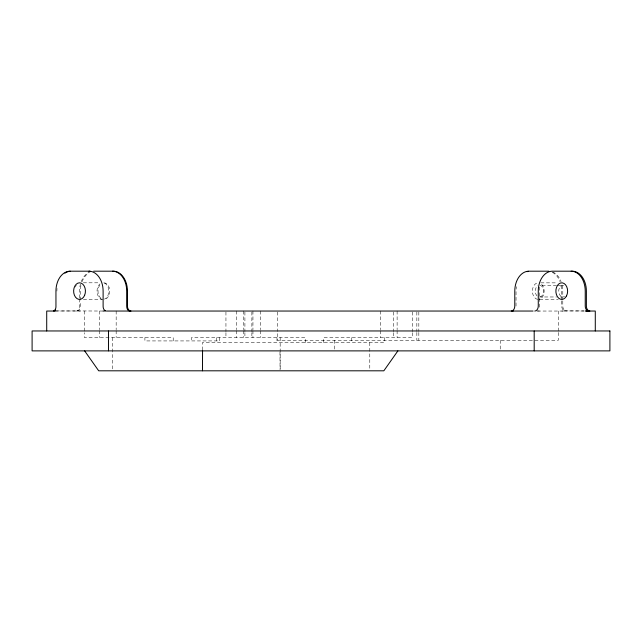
<?xml version="1.0" encoding="UTF-8"?>
<svg xmlns="http://www.w3.org/2000/svg" width="642" height="642" viewBox="0 0 642 642"><rect width="100%" height="100%" fill="white"/><g stroke="black" fill="none" stroke-linecap="round" stroke-linejoin="round"><path stroke-width="0.48" stroke-dasharray="3.21 2.41" d="M561.75 311.041L565.522 310.913M83.348 282.809L99.983 282.809M540.773 282.849L557.4 282.849M556.518 285.249L539.882 285.249A5.898 4.173 -90 0 1 543.589 291.003A5.898 4.173 -90 0 1 540.034 296.949M557.497 285.249L563.363 285.249A5.898 4.173 -90 0 0 558.773 291.99A5.898 4.173 -90 0 0 564.567 296.524M538.951 296.973L556.558 296.973M560.474 296.973L562.432 296.973M539.673 299.381L558.267 299.381M83.428 299.413L101.982 299.413M56.111 310.913L80.386 311.041M561.75 301.074L561.75 306.057A4.984 3.523 -90 0 0 564.487 310.913L584.051 310.913M54.875 311.041L77.65 310.913A4.984 3.523 -90 0 0 80.386 306.057L80.386 301.074M103.113 311.041L77.168 310.929M537.418 311.041L562.793 311.041M583.987 311.041L564.487 310.913M536.68 310.913L539.416 311.041M279.976 351.88L280.064 369.816M562.793 300.079L562.793 291.115A19.926 14.028 -90 0 0 561.902 284.109M562.793 301.074L562.793 306.057A4.984 3.507 -90 0 0 566.3 311.041M561.75 300.079L561.75 291.115A19.926 14.092 -90 0 0 560.851 284.109M558.347 311.041L558.347 331.497M558.347 332.468L558.347 340.26L277.32 340.26L277.32 332.468M516.04 306.057L516.04 291.115A19.926 14.028 -90 0 1 516.393 286.677M500.23 340.26L500.23 349.922M418.825 312.012L418.825 331.497M418.825 332.468L418.825 340.26M416.843 312.012L416.843 331.497M416.843 332.468L416.843 340.26M412.333 312.02L412.333 331.697M412.333 332.684L412.333 337.604L323.48 337.604L323.48 342.587M397.117 311.041L397.117 329.731M397.117 330.718L397.117 337.604M393.369 312.02L393.369 331.697M393.369 332.684L393.369 337.604M384.261 337.604L384.261 342.587L202.358 342.587L202.358 350.372M380.521 311.041L380.521 329.731M380.521 330.718L380.521 337.604M369.784 342.587L369.784 369.84M351.776 337.604L351.776 342.587M334.322 340.26L334.322 349.922M305.415 342.587L305.415 337.604L191.412 337.604L191.412 340.926M280.169 337.604L280.169 370.811M277.32 312.012L277.32 331.497M276.975 337.604L276.975 342.587M260.339 311.041L260.339 329.731M260.339 330.718L260.339 337.604M252.948 311.041L252.948 329.731M252.948 330.718L252.948 337.604M251.873 312.02L251.873 331.697M251.873 332.684L251.873 337.604M244.907 312.02L244.907 331.697M244.907 332.684L244.907 337.604M243.735 311.041L243.735 329.731M243.735 330.718L243.735 337.604M236.344 311.041L236.344 329.731M236.344 330.718L236.344 337.604M225.944 312.02L225.944 331.697M225.944 332.684L225.944 337.604M219.708 337.604L219.708 340.926L144.907 340.926L144.907 337.604M216.514 337.604L216.514 342.587M173.204 340.926L173.204 337.604L84.447 337.604L84.447 332.684M116.162 311.041L116.162 329.731M116.162 330.718L116.162 337.604M112.743 337.604L112.743 370.811M99.558 311.041L99.558 329.731M99.558 330.718L99.558 337.604M84.447 311.041L84.447 331.697M80.386 300.079L80.386 291.115A19.926 14.148 -90 0 1 81.077 284.96M79.536 297.944L79.536 291.115A19.926 14.148 -90 0 1 80.435 284.109M79.536 298.915L79.536 306.724A4.317 3.041 -90 0 1 76.494 311.041M539.328 307.165A4.984 3.523 -90 0 0 539.416 306.057L539.416 291.115A19.926 14.092 -90 0 1 539.77 286.677M75.347 287.038A8.298 5.898 -90 0 1 76.27 285.305M104.437 283.098A8.298 5.898 -90 0 1 108.803 291.115A8.298 5.898 -90 0 1 104.437 299.132M102.913 299.413A8.298 5.898 -90 0 1 97.215 293.266A8.298 5.898 -90 0 1 99.959 283.925M103.803 282.809A8.298 5.898 -90 0 1 109.702 289.943A8.298 5.898 -90 0 1 105.457 299.108M100.971 298.345A8.298 5.898 -90 0 1 100.858 283.973M541.663 284.342A8.298 5.866 -90 0 1 543.991 292.961A8.298 5.866 -90 0 1 539.248 299.3M537.715 299.381A8.298 5.866 -90 0 1 532.403 291.428A8.298 5.866 -90 0 1 537.282 282.929M81.221 281.678A19.926 14.148 -90 0 1 90.53 271.686M82.072 281.678A19.926 14.148 -90 0 1 88.395 273.163M56.905 291.115A19.926 14.148 90 0 1 57.034 288.435M552.65 271.967A19.926 14.028 -90 0 1 561.124 281.678M552.313 272.304A19.926 14.092 -90 0 1 560.065 281.678M536.937 295.858A5.898 4.173 -90 0 1 537.747 285.706"/><path stroke-width="0.96" d="M202.463 370.811L202.559 350.885M397.888 350.885L383.836 370.811L98.691 370.811L84.64 350.885M589.886 311.041L586.01 310.913M103.113 311.041L105.681 310.921A4.646 3.298 -90 0 1 103.113 306.386L103.113 291.115A19.926 14.148 -90 0 0 88.965 271.189M585.231 311.041L587.968 310.913A4.984 3.523 -90 0 1 585.231 306.057L585.231 291.115A19.926 14.092 -90 0 0 571.139 271.189M89.92 271.189L70.098 271.189A19.926 14.148 -90 0 0 55.95 291.115L55.95 306.724A4.317 3.041 -90 0 1 53.583 310.929L54.153 310.913A4.984 3.539 -90 0 0 55.573 309.95M93.684 271.189L113.297 271.189A19.926 14.148 90 0 1 127.445 291.115L127.445 306.057A4.984 3.539 -90 0 0 130.984 311.041M548.766 271.189L528.872 271.189A19.926 14.092 -90 0 0 514.788 291.115L514.788 306.057A4.984 3.523 -90 0 1 511.265 311.041M55.308 311.041L46.714 311.041L46.714 330.959M106.42 311.041L533.061 311.041M586.7 311.041L595.286 311.041L595.286 330.959M534.192 330.959L534.192 350.885M108.474 330.959L108.474 350.885M534.778 311.041A4.984 3.523 -90 0 0 538.269 306.057L538.269 291.115A19.926 14.092 -90 0 1 552.353 271.189L572.287 271.189A19.926 14.092 -90 0 1 586.379 291.115L586.379 306.057A4.984 3.507 -90 0 0 589.107 310.913M112.551 271.189A19.926 14.148 -90 0 1 126.699 291.115L126.699 306.386A4.646 3.274 -90 0 0 129.973 311.041M64.914 273.163A19.926 14.148 90 0 1 70.267 271.221M526.946 271.686A19.926 14.028 -90 0 1 528.494 271.317M513.311 310.913A4.984 3.507 -90 0 1 512.533 311.041M609.9 330.959L32.1 330.959L32.1 350.885L609.9 350.885L609.9 330.959M566.533 295.914A8.298 5.866 -90 0 0 562.296 282.849A8.298 5.866 -90 0 0 556.413 294.574A8.298 5.866 -90 0 0 566.533 295.914M84.64 295.264A8.298 5.898 -90 0 0 79.528 282.809A8.298 5.898 -90 0 0 74.424 295.264A8.298 5.898 -90 0 0 84.64 295.264"/></g></svg>
